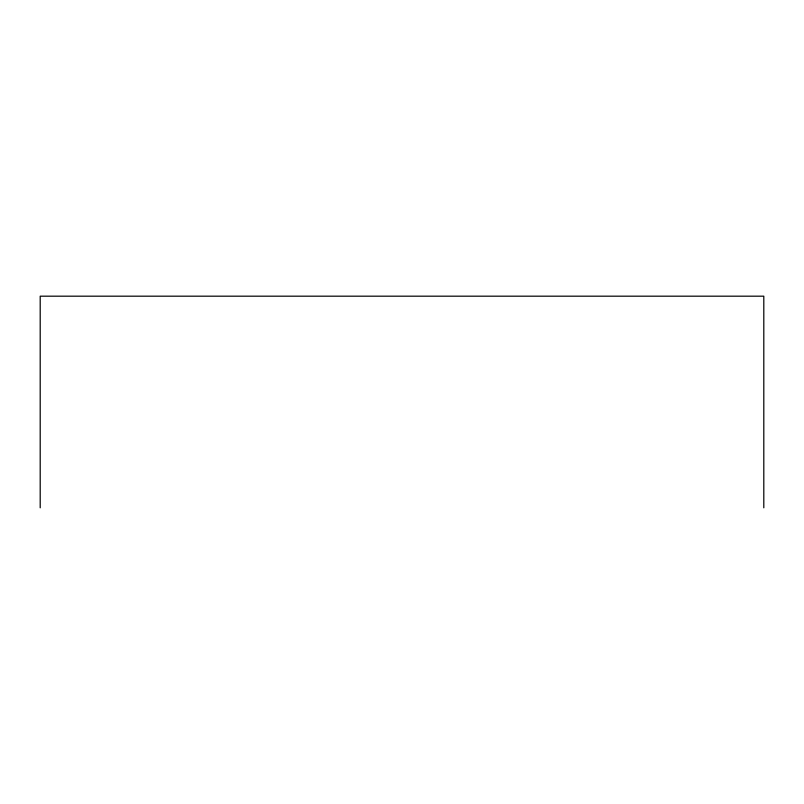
<?xml version="1.0" encoding="UTF-8"?>
<svg xmlns="http://www.w3.org/2000/svg" width="804" height="804" viewBox="0 0 804 804"><rect width="100%" height="100%" fill="white"/><g stroke="black" fill="none" stroke-linecap="round" stroke-linejoin="round"><path stroke-width="1.21" d="M763.8 507.816L763.8 296.184L40.2 296.184L40.2 507.816"/></g></svg>
